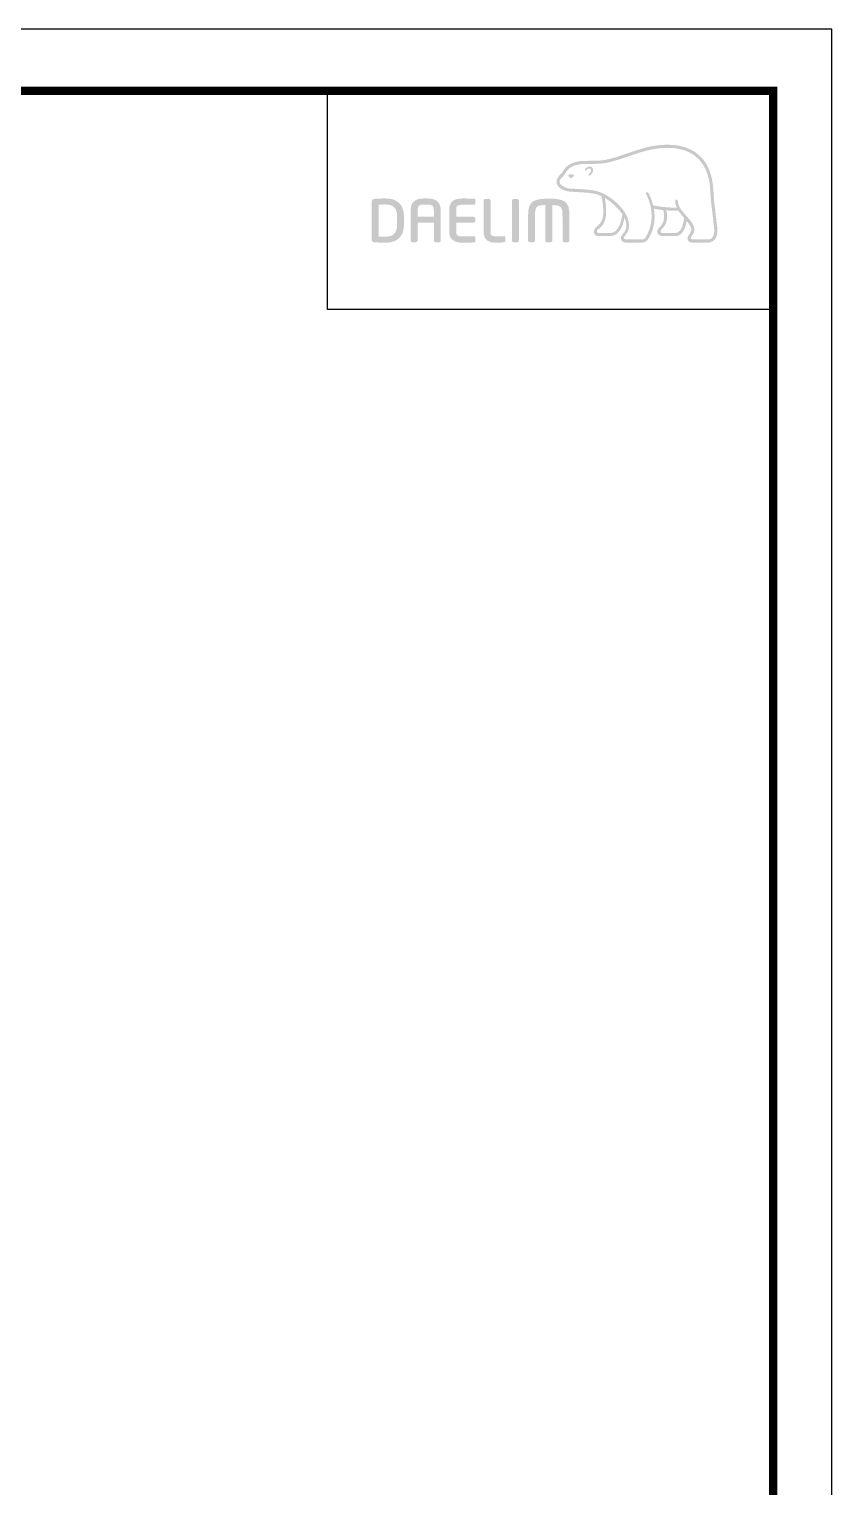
# Model space of a CAD drawing. Extents: x 2340 to 3468, y 0 to 827.
# Drawn here: x 3218.7 to 3468, y 374 to 826.8 of the extents above; entities that cross this region are included whole.
import ezdxf

# ---------------------------------------------------------------- set-up
doc = ezdxf.new("R2010")
doc.units = 0
doc.header["$LTSCALE"] = 3
doc.header["$MEASUREMENT"] = 0
doc.layers.get('0').update_dxf_attribs({"linetype": 'CONTINUOUS'})

msp = doc.modelspace()

# ---------------------------------------------------------------- hatches: boundary and pattern name
h = msp.add_hatch(color=5)
edge = h.paths.add_edge_path()
edge.add_spline(control_points=[(3427.67, 786.69), (3423.61, 791.24), (3417.3, 791.28), (3412.72, 790.53)], knot_values=[4, 4, 4, 4, 5, 5, 5, 5], degree=3, periodic=0)
edge.add_spline(control_points=[(3412.72, 790.53), (3409.92, 790.07), (3407.22, 789.14), (3404.61, 788.26)], knot_values=[5, 5, 5, 5, 6, 6, 6, 6], degree=3, periodic=0)
edge.add_spline(control_points=[(3404.61, 788.26), (3402.44, 787.51), (3400.18, 786.74), (3397.92, 786.25)], knot_values=[6, 6, 6, 6, 7, 7, 7, 7], degree=3, periodic=0)
edge.add_spline(control_points=[(3397.92, 786.25), (3396.36, 785.92), (3394.38, 785.91), (3392.65, 785.9)], knot_values=[7, 7, 7, 7, 8, 8, 8, 8], degree=3, periodic=0)
edge.add_spline(control_points=[(3392.65, 785.9), (3392.65, 785.9), (3390.99, 785.88), (3390.99, 785.88)], knot_values=[8.00001, 8.00001, 8.00001, 8.00001, 9, 9, 9, 9], degree=3, periodic=0)
edge.add_spline(control_points=[(3390.99, 785.88), (3387.72, 785.8), (3385.49, 784.67), (3384.38, 782.52)], knot_values=[9, 9, 9, 9, 10, 10, 10, 10], degree=3, periodic=0)
edge.add_spline(control_points=[(3384.38, 782.52), (3384.38, 782.52), (3384.32, 782.43), (3384.32, 782.43)], knot_values=[10.00001, 10.00001, 10.00001, 10.00001, 11, 11, 11, 11], degree=3, periodic=0)
edge.add_spline(control_points=[(3384.32, 782.43), (3384.14, 782.12), (3383.9, 781.84), (3383.61, 781.58)], knot_values=[11, 11, 11, 11, 12, 12, 12, 12], degree=3, periodic=0)
edge.add_spline(control_points=[(3383.61, 781.58), (3383.32, 781.28), (3383.01, 780.98), (3382.8, 780.59)], knot_values=[12, 12, 12, 12, 13, 13, 13, 13], degree=3, periodic=0)
edge.add_spline(control_points=[(3382.8, 780.59), (3382.37, 779.86), (3382.34, 779.12), (3382.69, 778.44)], knot_values=[13, 13, 13, 13, 14, 14, 14, 14], degree=3, periodic=0)
edge.add_spline(control_points=[(3382.69, 778.44), (3383.39, 777.12), (3385.36, 776.42), (3386.54, 776.34), (3386.54, 776.34), (3388.3, 776.23), (3388.3, 776.23)], knot_values=[14, 14, 14, 14, 15, 15, 15, 16, 16, 16, 16], degree=3, periodic=0)
edge.add_spline(control_points=[(3388.3, 776.23), (3390.16, 776.12), (3392.49, 775.99), (3393.87, 775.74)], knot_values=[16, 16, 16, 16, 17, 17, 17, 17], degree=3, periodic=0)
edge.add_spline(control_points=[(3393.87, 775.74), (3394.74, 775.58), (3395.59, 775.31), (3396.37, 774.95)], knot_values=[17, 17, 17, 17, 18, 18, 18, 18], degree=3, periodic=0)
edge.add_spline(control_points=[(3396.37, 774.95), (3396.41, 774.87), (3397.1, 772.32), (3396.96, 769.5)], knot_values=[18, 18, 18, 18, 19, 19, 19, 19], degree=3, periodic=0)
edge.add_spline(control_points=[(3396.96, 769.5), (3396.84, 766.94), (3395.7, 766.05), (3394.9, 765.4)], knot_values=[19, 19, 19, 19, 20, 20, 20, 20], degree=3, periodic=0)
edge.add_spline(control_points=[(3394.9, 765.4), (3394.89, 765.38), (3394.1, 764.77), (3394.05, 764.01)], knot_values=[20, 20, 20, 20, 21, 21, 21, 21], degree=3, periodic=0)
edge.add_spline(control_points=[(3394.05, 764.01), (3394.01, 763.6), (3394.12, 763.23), (3394.37, 762.97)], knot_values=[21, 21, 21, 21, 22, 22, 22, 22], degree=3, periodic=0)
edge.add_spline(control_points=[(3394.37, 762.97), (3394.64, 762.68), (3395.04, 762.54), (3395.57, 762.54), (3395.57, 762.54), (3399.11, 762.54), (3399.11, 762.54)], knot_values=[22, 22, 22, 22, 23, 23, 23, 24, 24, 24, 24], degree=3, periodic=0)
edge.add_spline(control_points=[(3399.11, 762.54), (3402.01, 762.54), (3403.24, 765.93), (3403.55, 768.3)], knot_values=[24, 24, 24, 24, 25, 25, 25, 25], degree=3, periodic=0)
edge.add_spline(control_points=[(3403.55, 768.3), (3404.41, 766.6), (3404.39, 764.68), (3403.3, 763.47)], knot_values=[25, 25, 25, 25, 26, 26, 26, 26], degree=3, periodic=0)
edge.add_spline(control_points=[(3403.3, 763.47), (3403.3, 763.47), (3402.35, 762.59), (3402.46, 761.75)], knot_values=[26.00001, 26.00001, 26.00001, 26.00001, 27, 27, 27, 27], degree=3, periodic=0)
edge.add_spline(control_points=[(3402.46, 761.75), (3402.55, 760.87), (3403.28, 760.51), (3403.88, 760.51), (3403.88, 760.51), (3408.93, 760.51), (3408.93, 760.51)], knot_values=[27, 27, 27, 27, 28, 28, 28, 29, 29, 29, 29], degree=3, periodic=0)
edge.add_spline(control_points=[(3408.93, 760.51), (3409.82, 760.51), (3410.53, 760.92), (3411, 761.69)], knot_values=[29, 29, 29, 29, 30, 30, 30, 30], degree=3, periodic=0)
edge.add_spline(control_points=[(3411, 761.69), (3413.06, 765.08), (3413.16, 768.43), (3412.72, 771.03)], knot_values=[30, 30, 30, 30, 31, 31, 31, 31], degree=3, periodic=0)
edge.add_spline(control_points=[(3412.72, 771.03), (3413.33, 770.91), (3414.36, 770.72), (3415.61, 770.59)], knot_values=[31, 31, 31, 31, 32, 32, 32, 32], degree=3, periodic=0)
edge.add_spline(control_points=[(3415.61, 770.59), (3415.69, 770.23), (3415.83, 769.44), (3415.83, 769.44)], knot_values=[32, 32, 32, 32, 33, 33, 33, 33], degree=3, periodic=0)
edge.add_spline(control_points=[(3415.83, 769.44), (3415.86, 769.13), (3415.86, 768.86), (3415.86, 768.61)], knot_values=[33, 33, 33, 33, 34, 34, 34, 34], degree=3, periodic=0)
edge.add_spline(control_points=[(3415.86, 768.61), (3415.86, 766.65), (3414.99, 765.81), (3414.51, 765.33)], knot_values=[34, 34, 34, 34, 35, 35, 35, 35], degree=3, periodic=0)
edge.add_spline(control_points=[(3414.51, 765.33), (3414.49, 765.33), (3413.83, 764.65), (3413.75, 764.09)], knot_values=[35, 35, 35, 35, 36, 36, 36, 36], degree=3, periodic=0)
edge.add_spline(control_points=[(3413.75, 764.09), (3413.75, 764.09), (3413.61, 763.5), (3414.12, 762.99)], knot_values=[36.00001, 36.00001, 36.00001, 36.00001, 37, 37, 37, 37], degree=3, periodic=0)
edge.add_spline(control_points=[(3414.12, 762.99), (3414.4, 762.69), (3414.85, 762.54), (3415.44, 762.54), (3415.44, 762.54), (3419.36, 762.54), (3419.36, 762.54)], knot_values=[37, 37, 37, 37, 38, 38, 38, 39, 39, 39, 39], degree=3, periodic=0)
edge.add_spline(control_points=[(3419.36, 762.54), (3421.86, 762.54), (3422.63, 765.63), (3422.88, 767.22)], knot_values=[39, 39, 39, 39, 40, 40, 40, 40], degree=3, periodic=0)
edge.add_spline(control_points=[(3422.88, 767.22), (3423.33, 766.66), (3423.84, 765.98), (3424.14, 765.33)], knot_values=[40, 40, 40, 40, 41, 41, 41, 41], degree=3, periodic=0)
edge.add_spline(control_points=[(3424.14, 765.33), (3424.35, 764.89), (3424.38, 764.4), (3424.23, 763.94)], knot_values=[41, 41, 41, 41, 42, 42, 42, 42], degree=3, periodic=0)
edge.add_spline(control_points=[(3424.23, 763.94), (3423.97, 763.11), (3422.92, 762.51), (3423.14, 761.51)], knot_values=[42, 42, 42, 42, 43, 43, 43, 43], degree=3, periodic=0)
edge.add_spline(control_points=[(3423.14, 761.51), (3423.32, 760.75), (3423.96, 760.51), (3424.63, 760.51), (3424.63, 760.51), (3429.65, 760.51), (3429.65, 760.51)], knot_values=[43, 43, 43, 43, 44, 44, 44, 45, 45, 45, 45], degree=3, periodic=0)
edge.add_spline(control_points=[(3429.65, 760.51), (3429.69, 760.51), (3430.7, 760.5), (3431.5, 761.36)], knot_values=[45, 45, 45, 45, 46, 46, 46, 46], degree=3, periodic=0)
edge.add_spline(control_points=[(3431.5, 761.36), (3432.26, 762.17), (3432.55, 763.38), (3432.38, 765.07)], knot_values=[46, 46, 46, 46, 47, 47, 47, 47], degree=3, periodic=0)
edge.add_spline(control_points=[(3432.38, 765.07), (3432.38, 765.07), (3431.62, 771.64), (3431.62, 771.64)], knot_values=[0, 0, 0, 0, 1, 1, 1, 1], degree=3, periodic=0)
edge.add_spline(control_points=[(3431.62, 771.64), (3431.34, 773.55), (3431.3, 774.58), (3431.25, 775.59), (3431.25, 775.59), (3431.06, 778.19), (3431.06, 778.19)], knot_values=[1, 1, 1, 1, 2, 2, 2, 3, 3, 3, 3], degree=3, periodic=0)
edge.add_spline(control_points=[(3431.06, 778.19), (3430.68, 781.73), (3429.53, 784.6), (3427.67, 786.69)], knot_values=[3, 3, 3, 3, 4, 4, 4, 4], degree=3, periodic=0)
edge = h.paths.add_edge_path(flags=16)
edge.add_spline(control_points=[(3398.13, 785.31), (3400.45, 785.81), (3402.73, 786.59), (3404.93, 787.34)], knot_values=[31, 31, 31, 31, 32, 32, 32, 32], degree=3, periodic=0)
edge.add_spline(control_points=[(3404.93, 787.34), (3407.49, 788.22), (3410.16, 789.13), (3412.88, 789.59)], knot_values=[32, 32, 32, 32, 33, 33, 33, 33], degree=3, periodic=0)
edge.add_spline(control_points=[(3412.88, 789.59), (3417.23, 790.3), (3423.19, 790.26), (3426.93, 786.06)], knot_values=[33, 33, 33, 33, 34, 34, 34, 34], degree=3, periodic=0)
edge.add_spline(control_points=[(3426.93, 786.06), (3428.67, 784.11), (3429.74, 781.42), (3430.1, 778.09), (3430.1, 778.09), (3430.28, 775.55), (3430.28, 775.55)], knot_values=[34, 34, 34, 34, 35, 35, 35, 36, 36, 36, 36], degree=3, periodic=0)
edge.add_spline(control_points=[(3430.28, 775.55), (3430.33, 774.52), (3430.39, 773.46), (3430.66, 771.51), (3430.66, 771.51), (3431.41, 764.96), (3431.41, 764.96)], knot_values=[36, 36, 36, 36, 37, 37, 37, 38, 38, 38, 38], degree=3, periodic=0)
edge.add_spline(control_points=[(3431.41, 764.96), (3431.54, 763.6), (3431.33, 762.62), (3430.81, 762.03)], knot_values=[38, 38, 38, 38, 39, 39, 39, 39], degree=3, periodic=0)
edge.add_spline(control_points=[(3430.81, 762.03), (3430.32, 761.48), (3429.69, 761.47), (3429.65, 761.47), (3429.65, 761.47), (3424.71, 761.47), (3424.71, 761.47)], knot_values=[0, 0, 0, 0, 1, 1, 1, 2, 2, 2, 2], degree=3, periodic=0)
edge.add_spline(control_points=[(3424.71, 761.47), (3424.41, 761.47), (3424.17, 761.6), (3424.17, 761.96)], knot_values=[2, 2, 2, 2, 3, 3, 3, 3], degree=3, periodic=0)
edge.add_spline(control_points=[(3424.17, 761.96), (3424.17, 762.47), (3424.83, 762.9), (3425.08, 763.56)], knot_values=[3, 3, 3, 3, 4, 4, 4, 4], degree=3, periodic=0)
edge.add_spline(control_points=[(3425.08, 763.56), (3425.36, 764.28), (3425.33, 765.05), (3425.02, 765.74)], knot_values=[4, 4, 4, 4, 5, 5, 5, 5], degree=3, periodic=0)
edge.add_spline(control_points=[(3425.02, 765.74), (3424.42, 766.98), (3423.55, 767.97), (3422.71, 768.91)], knot_values=[5, 5, 5, 5, 6, 6, 6, 6], degree=3, periodic=0)
edge.add_spline(control_points=[(3422.71, 768.91), (3421.5, 770.26), (3420.22, 771.55), (3420.14, 773.4)], knot_values=[6, 6, 6, 6, 7, 7, 7, 7], degree=3, periodic=0)
edge.add_spline(control_points=[(3420.14, 773.4), (3420.11, 773.67), (3420, 773.93), (3419.73, 773.92)], knot_values=[7, 7, 7, 7, 8, 8, 8, 8], degree=3, periodic=0)
edge.add_spline(control_points=[(3419.73, 773.92), (3419.47, 773.91), (3419.29, 773.67), (3419.3, 773.33)], knot_values=[8, 8, 8, 8, 9, 9, 9, 9], degree=3, periodic=0)
edge.add_spline(control_points=[(3419.3, 773.33), (3419.36, 772.62), (3419.54, 771.98), (3419.78, 771.39)], knot_values=[9, 9, 9, 9, 10, 10, 10, 10], degree=3, periodic=0)
edge.add_spline(control_points=[(3419.78, 771.39), (3416.53, 771.25), (3413.27, 771.9), (3412.48, 772.06)], knot_values=[10, 10, 10, 10, 11, 11, 11, 11], degree=3, periodic=0)
edge.add_spline(control_points=[(3412.48, 772.06), (3411.91, 774.39), (3410.98, 775.9), (3410.97, 775.93)], knot_values=[11, 11, 11, 11, 12, 12, 12, 12], degree=3, periodic=0)
edge.add_spline(control_points=[(3410.97, 775.93), (3410.82, 776.16), (3410.57, 776.24), (3410.39, 776.13)], knot_values=[12, 12, 12, 12, 13, 13, 13, 13], degree=3, periodic=0)
edge.add_spline(control_points=[(3410.39, 776.13), (3410.2, 776.01), (3410.16, 775.74), (3410.3, 775.51)], knot_values=[13, 13, 13, 13, 14, 14, 14, 14], degree=3, periodic=0)
edge.add_spline(control_points=[(3410.3, 775.51), (3410.34, 775.44), (3414.21, 768.86), (3410.17, 762.18)], knot_values=[14, 14, 14, 14, 15, 15, 15, 15], degree=3, periodic=0)
edge.add_spline(control_points=[(3410.17, 762.18), (3409.89, 761.7), (3409.48, 761.47), (3408.93, 761.47), (3408.93, 761.47), (3403.9, 761.47), (3403.9, 761.47)], knot_values=[15, 15, 15, 15, 16, 16, 16, 17, 17, 17, 17], degree=3, periodic=0)
edge.add_spline(control_points=[(3403.9, 761.47), (3403.7, 761.47), (3403.39, 761.62), (3403.39, 761.96)], knot_values=[17, 17, 17, 17, 18, 18, 18, 18], degree=3, periodic=0)
edge.add_spline(control_points=[(3403.39, 761.96), (3403.39, 762.31), (3403.88, 762.83), (3403.88, 762.83)], knot_values=[18, 18, 18, 18, 19, 19, 19, 19], degree=3, periodic=0)
edge.add_spline(control_points=[(3403.88, 762.83), (3405.89, 765.08), (3404.88, 768.6), (3402.93, 770.93)], knot_values=[19, 19, 19, 19, 20, 20, 20, 20], degree=3, periodic=0)
edge.add_spline(control_points=[(3402.93, 770.93), (3401.04, 773.17), (3397.96, 775.99), (3394.03, 776.69)], knot_values=[20, 20, 20, 20, 21, 21, 21, 21], degree=3, periodic=0)
edge.add_spline(control_points=[(3394.03, 776.69), (3392.61, 776.94), (3390.25, 777.08), (3388.35, 777.19), (3388.35, 777.19), (3386.61, 777.29), (3386.61, 777.29)], knot_values=[21, 21, 21, 21, 22, 22, 22, 23, 23, 23, 23], degree=3, periodic=0)
edge.add_spline(control_points=[(3386.61, 777.29), (3385.65, 777.37), (3384.06, 777.95), (3383.55, 778.88)], knot_values=[23, 23, 23, 23, 24, 24, 24, 24], degree=3, periodic=0)
edge.add_spline(control_points=[(3383.55, 778.88), (3383.34, 779.27), (3383.37, 779.67), (3383.65, 780.11)], knot_values=[24, 24, 24, 24, 25, 25, 25, 25], degree=3, periodic=0)
edge.add_spline(control_points=[(3383.65, 780.11), (3383.8, 780.39), (3384.06, 780.64), (3384.31, 780.9)], knot_values=[25, 25, 25, 25, 26, 26, 26, 26], degree=3, periodic=0)
edge.add_spline(control_points=[(3384.31, 780.9), (3384.61, 781.21), (3384.92, 781.53), (3385.16, 781.95)], knot_values=[26, 26, 26, 26, 27, 27, 27, 27], degree=3, periodic=0)
edge.add_spline(control_points=[(3385.16, 781.95), (3385.16, 781.95), (3385.24, 782.08), (3385.24, 782.08)], knot_values=[27.00001, 27.00001, 27.00001, 27.00001, 28, 28, 28, 28], degree=3, periodic=0)
edge.add_spline(control_points=[(3385.24, 782.08), (3386.2, 783.89), (3388.12, 784.84), (3391.02, 784.92)], knot_values=[28, 28, 28, 28, 29, 29, 29, 29], degree=3, periodic=0)
edge.add_spline(control_points=[(3391.02, 784.92), (3391.02, 784.92), (3392.65, 784.94), (3392.65, 784.94)], knot_values=[29.00001, 29.00001, 29.00001, 29.00001, 30, 30, 30, 30], degree=3, periodic=0)
edge.add_spline(control_points=[(3392.65, 784.94), (3394.42, 784.95), (3396.46, 784.95), (3398.13, 785.31)], knot_values=[30, 30, 30, 30, 31, 31, 31, 31], degree=3, periodic=0)
edge = h.paths.add_edge_path(flags=0)
edge.add_spline(control_points=[(3393.35, 783.96), (3393.68, 783.7), (3393.9, 783.33), (3393.84, 782.88)], knot_values=[8, 8, 8, 8, 9, 9, 9, 9], degree=3, periodic=0)
edge.add_spline(control_points=[(3393.84, 782.88), (3393.78, 782.23), (3393.22, 781.54), (3392.79, 781.32)], knot_values=[7, 7, 7, 7, 8, 8, 8, 8], degree=3, periodic=0)
edge.add_spline(control_points=[(3392.79, 781.32), (3392.65, 781.27), (3392.46, 781.3), (3392.4, 781.44)], knot_values=[6, 6, 6, 6, 7, 7, 7, 7], degree=3, periodic=0)
edge.add_spline(control_points=[(3392.4, 781.44), (3392.33, 781.59), (3392.42, 781.77), (3392.56, 781.86)], knot_values=[5, 5, 5, 5, 6, 6, 6, 6], degree=3, periodic=0)
edge.add_spline(control_points=[(3392.56, 781.86), (3392.79, 782), (3393.15, 782.47), (3393.19, 782.87)], knot_values=[4, 4, 4, 4, 5, 5, 5, 5], degree=3, periodic=0)
edge.add_spline(control_points=[(3393.19, 782.87), (3393.22, 783.11), (3393.15, 783.3), (3392.95, 783.44)], knot_values=[3, 3, 3, 3, 4, 4, 4, 4], degree=3, periodic=0)
edge.add_spline(control_points=[(3392.95, 783.44), (3392.43, 783.81), (3391.83, 783.09), (3391.77, 783.04)], knot_values=[2, 2, 2, 2, 3, 3, 3, 3], degree=3, periodic=0)
edge.add_spline(control_points=[(3391.77, 783.04), (3391.66, 782.92), (3391.47, 782.88), (3391.36, 782.99)], knot_values=[1, 1, 1, 1, 2, 2, 2, 2], degree=3, periodic=0)
edge.add_spline(control_points=[(3391.36, 782.99), (3391.23, 783.09), (3391.25, 783.29), (3391.36, 783.42)], knot_values=[0, 0, 0, 0, 1, 1, 1, 1], degree=3, periodic=0)
edge.add_spline(control_points=[(3391.36, 783.42), (3391.68, 783.76), (3392.56, 784.5), (3393.35, 783.96)], knot_values=[9, 9, 9, 9, 10, 10, 10, 10], degree=3, periodic=0)
edge = h.paths.add_edge_path(flags=16)
edge.add_spline(control_points=[(3397.86, 769.46), (3397.96, 771.49), (3397.66, 773.36), (3397.44, 774.39), (3397.44, 774.39), (3400.6, 772.58), (3402.91, 769.34)], knot_values=[5, 5, 5, 5, 6, 6, 6, 7, 7, 7, 7], degree=3, periodic=0)
edge.add_spline(control_points=[(3402.91, 769.34), (3402.73, 767.97), (3401.96, 763.44), (3399.11, 763.44), (3399.11, 763.44), (3395.57, 763.44), (3395.57, 763.44)], knot_values=[0, 0, 0, 0, 1, 1, 1, 2, 2, 2, 2], degree=3, periodic=0)
edge.add_spline(control_points=[(3395.57, 763.44), (3395.3, 763.44), (3395, 763.66), (3395, 764)], knot_values=[2, 2, 2, 2, 3, 3, 3, 3], degree=3, periodic=0)
edge.add_spline(control_points=[(3395, 764), (3395, 764.34), (3395.44, 764.68), (3395.48, 764.69)], knot_values=[3, 3, 3, 3, 4, 4, 4, 4], degree=3, periodic=0)
edge.add_spline(control_points=[(3395.48, 764.69), (3396.37, 765.4), (3397.72, 766.49), (3397.86, 769.46)], knot_values=[4, 4, 4, 4, 5, 5, 5, 5], degree=3, periodic=0)
edge = h.paths.add_edge_path(flags=0)
edge.add_spline(control_points=[(3387.92, 781.53), (3387.92, 781.53), (3388.03, 781.47), (3387.87, 781.28)], knot_values=[1.00001, 1.00001, 1.00001, 1.00001, 2, 2, 2, 2], degree=3, periodic=0)
edge.add_spline(control_points=[(3387.87, 781.28), (3387.44, 780.68), (3387.01, 780.55), (3387.01, 780.55)], knot_values=[2, 2, 2, 2, 2.99999, 2.99999, 2.99999, 2.99999], degree=3, periodic=0)
edge.add_spline(control_points=[(3387.01, 780.55), (3387.01, 780.55), (3386.69, 780.43), (3386.51, 780.65)], knot_values=[3.00001, 3.00001, 3.00001, 3.00001, 4, 4, 4, 4], degree=3, periodic=0)
edge.add_spline(control_points=[(3386.51, 780.65), (3386.15, 781.08), (3386.13, 781.32), (3386.13, 781.32), (3386.13, 781.32), (3386.1, 781.5), (3386.28, 781.54)], knot_values=[4, 4, 4, 4, 5, 5, 5, 6, 6, 6, 6], degree=3, periodic=0)
edge.add_spline(control_points=[(3387.92, 781.53), (3387.01, 781.88), (3386.28, 781.54), (3386.28, 781.54)], knot_values=[0.00001, 0.00001, 0.00001, 0.00001, 1, 1, 1, 1], degree=3, periodic=0)
edge = h.paths.add_edge_path(flags=16)
edge.add_spline(control_points=[(3416.58, 770.51), (3417.69, 770.43), (3419.08, 770.38), (3420.27, 770.45)], knot_values=[6, 6, 6, 6, 7, 7, 7, 7], degree=3, periodic=0)
edge.add_spline(control_points=[(3420.27, 770.45), (3420.72, 769.74), (3421.48, 768.85), (3422.06, 768.17)], knot_values=[7, 7, 7, 7, 8, 8, 8, 8], degree=3, periodic=0)
edge.add_spline(control_points=[(3422.06, 768.17), (3422.05, 768.12), (3421.74, 763.44), (3419.36, 763.44)], knot_values=[9, 9, 9, 9, 10, 10, 10, 10], degree=3, periodic=0)
edge.add_spline(control_points=[(3419.36, 763.44), (3419.36, 763.44), (3415.33, 763.44), (3415.33, 763.44)], knot_values=[0, 0, 0, 0, 1, 1, 1, 1], degree=3, periodic=0)
edge.add_spline(control_points=[(3415.33, 763.44), (3415.01, 763.44), (3414.78, 763.69), (3414.78, 764)], knot_values=[1, 1, 1, 1, 2, 2, 2, 2], degree=3, periodic=0)
edge.add_spline(control_points=[(3414.78, 764), (3414.78, 764.3), (3415.11, 764.67), (3415.14, 764.68)], knot_values=[2, 2, 2, 2, 3, 3, 3, 3], degree=3, periodic=0)
edge.add_spline(control_points=[(3415.14, 764.68), (3415.97, 765.48), (3416.8, 766.56), (3416.8, 768.59)], knot_values=[3, 3, 3, 3, 4, 4, 4, 4], degree=3, periodic=0)
edge.add_spline(control_points=[(3416.8, 768.59), (3416.8, 768.88), (3416.78, 769.2), (3416.74, 769.53)], knot_values=[4, 4, 4, 4, 5, 5, 5, 5], degree=3, periodic=0)
edge.add_spline(control_points=[(3416.74, 769.53), (3416.74, 769.53), (3416.63, 770.12), (3416.58, 770.51)], knot_values=[5.00001, 5.00001, 5.00001, 5.00001, 6, 6, 6, 6], degree=3, periodic=0)
h = msp.add_hatch(color=5)
edge = h.paths.add_edge_path()
edge.add_spline(control_points=[(3335.09, 768.53), (3335.09, 772.24), (3333.11, 774.21), (3329.36, 774.21)], knot_values=[7, 7, 7, 7, 8, 8, 8, 8], degree=3, periodic=0)
edge.add_spline(control_points=[(3329.36, 774.21), (3327.99, 774.21), (3326.25, 774.13), (3325.69, 774.03)], knot_values=[0, 0, 0, 0, 1, 1, 1, 1], degree=3, periodic=0)
edge.add_spline(control_points=[(3325.69, 774.03), (3325.34, 773.97), (3325.1, 773.71), (3325.1, 773.35), (3325.1, 773.35), (3325.1, 761.33), (3325.1, 761.33)], knot_values=[1, 1, 1, 1, 2, 2, 2, 3, 3, 3, 3], degree=3, periodic=0)
edge.add_spline(control_points=[(3325.1, 761.33), (3325.1, 760.96), (3325.34, 760.71), (3325.71, 760.63)], knot_values=[3, 3, 3, 3, 4, 4, 4, 4], degree=3, periodic=0)
edge.add_spline(control_points=[(3325.71, 760.63), (3326.25, 760.56), (3327.98, 760.47), (3329.36, 760.47)], knot_values=[4, 4, 4, 4, 5, 5, 5, 5], degree=3, periodic=0)
edge.add_spline(control_points=[(3329.36, 760.47), (3333.11, 760.47), (3335.09, 762.43), (3335.09, 766.15), (3335.09, 766.15), (3335.09, 768.53), (3335.09, 768.53)], knot_values=[5, 5, 5, 5, 6, 6, 6, 7, 7, 7, 7], degree=3, periodic=0)
edge = h.paths.add_edge_path(flags=16)
edge.add_spline(control_points=[(3329.35, 772.35), (3331.85, 772.35), (3332.96, 771.17), (3332.96, 768.53), (3332.96, 768.53), (3332.96, 767.93), (3332.96, 767.34)], knot_values=[4, 4, 4, 4, 5, 5, 5, 5.5, 5.5, 5.5, 5.5], degree=3, periodic=0)
edge.add_spline(control_points=[(3332.96, 767.34), (3332.96, 766.75), (3332.96, 766.15), (3332.96, 766.15)], knot_values=[5.5, 5.5, 5.5, 5.5, 6, 6, 6, 6], degree=3, periodic=0)
edge.add_spline(control_points=[(3332.96, 766.15), (3332.96, 763.58), (3331.78, 762.32), (3329.36, 762.32)], knot_values=[0, 0, 0, 0, 1, 1, 1, 1], degree=3, periodic=0)
edge.add_spline(control_points=[(3329.36, 762.32), (3329.36, 762.32), (3327.7, 762.35), (3327.27, 762.36), (3327.27, 762.36), (3327.27, 772.25), (3327.27, 772.25)], knot_values=[1.00001, 1.00001, 1.00001, 1.00001, 2, 2, 2, 3, 3, 3, 3], degree=3, periodic=0)
edge.add_spline(control_points=[(3327.27, 772.25), (3328.14, 772.34), (3329.35, 772.35), (3329.35, 772.35)], knot_values=[3, 3, 3, 3, 4, 4, 4, 4], degree=3, periodic=0)
h = msp.add_hatch(color=5)
edge = h.paths.add_edge_path()
edge.add_spline(control_points=[(3346.5, 770.34), (3346.5, 773.01), (3345.21, 774.21), (3342.34, 774.21)], knot_values=[13, 13, 13, 13, 14, 14, 14, 14], degree=3, periodic=0)
edge.add_spline(control_points=[(3342.34, 774.21), (3342.34, 774.21), (3341.29, 774.21), (3341.29, 774.21)], knot_values=[0.00001, 0.00001, 0.00001, 0.00001, 1, 1, 1, 1], degree=3, periodic=0)
edge.add_spline(control_points=[(3341.29, 774.21), (3338.42, 774.21), (3337.16, 773.01), (3337.16, 770.34), (3337.16, 770.34), (3337.16, 761.17), (3337.16, 761.17)], knot_values=[1, 1, 1, 1, 2, 2, 2, 3, 3, 3, 3], degree=3, periodic=0)
edge.add_spline(control_points=[(3337.16, 761.17), (3337.16, 760.85), (3337.4, 760.59), (3337.73, 760.59)], knot_values=[3, 3, 3, 3, 4, 4, 4, 4], degree=3, periodic=0)
edge.add_spline(control_points=[(3337.73, 760.59), (3337.73, 760.59), (3338.73, 760.59), (3338.73, 760.59)], knot_values=[4.00001, 4.00001, 4.00001, 4.00001, 5, 5, 5, 5], degree=3, periodic=0)
edge.add_spline(control_points=[(3338.73, 760.59), (3339.07, 760.59), (3339.3, 760.9), (3339.3, 761.17), (3339.3, 761.17), (3339.3, 762.49), (3339.3, 763.84)], knot_values=[5, 5, 5, 5, 6, 6, 6, 6.5, 6.5, 6.5, 6.5], degree=3, periodic=0)
edge.add_spline(control_points=[(3339.3, 763.84), (3339.3, 765.18), (3339.3, 766.56), (3339.3, 766.66), (3339.3, 766.66), (3344.36, 766.66), (3344.36, 766.66)], knot_values=[6.5, 6.5, 6.5, 6.5, 7, 7, 7, 8, 8, 8, 8], degree=3, periodic=0)
edge.add_spline(control_points=[(3344.36, 766.66), (3344.36, 766.45), (3344.36, 761.17), (3344.36, 761.17)], knot_values=[8, 8, 8, 8, 9, 9, 9, 9], degree=3, periodic=0)
edge.add_spline(control_points=[(3344.36, 761.17), (3344.36, 760.84), (3344.61, 760.59), (3344.92, 760.59)], knot_values=[9, 9, 9, 9, 10, 10, 10, 10], degree=3, periodic=0)
edge.add_spline(control_points=[(3344.92, 760.59), (3344.92, 760.59), (3345.93, 760.59), (3345.93, 760.59)], knot_values=[10.00001, 10.00001, 10.00001, 10.00001, 11, 11, 11, 11], degree=3, periodic=0)
edge.add_spline(control_points=[(3345.93, 760.59), (3346.26, 760.59), (3346.5, 760.91), (3346.5, 761.17), (3346.5, 761.17), (3346.5, 770.34), (3346.5, 770.34)], knot_values=[11, 11, 11, 11, 12, 12, 12, 13, 13, 13, 13], degree=3, periodic=0)
edge = h.paths.add_edge_path(flags=16)
edge.add_spline(control_points=[(3339.3, 770.34), (3339.3, 772.03), (3339.78, 772.31), (3341.29, 772.31)], knot_values=[2, 2, 2, 2, 3, 3, 3, 3], degree=3, periodic=0)
edge.add_spline(control_points=[(3341.29, 772.31), (3341.29, 772.31), (3342.34, 772.31), (3342.34, 772.31)], knot_values=[3.00001, 3.00001, 3.00001, 3.00001, 4, 4, 4, 4], degree=3, periodic=0)
edge.add_spline(control_points=[(3342.34, 772.31), (3343.86, 772.31), (3344.36, 772.03), (3344.36, 770.34)], knot_values=[4, 4, 4, 4, 5, 5, 5, 5], degree=3, periodic=0)
edge.add_spline(control_points=[(3344.36, 770.34), (3344.36, 770.34), (3344.36, 768.71), (3344.36, 768.55)], knot_values=[5.00001, 5.00001, 5.00001, 5.00001, 6, 6, 6, 6], degree=3, periodic=0)
edge.add_spline(control_points=[(3344.36, 768.55), (3344.36, 768.55), (3339.3, 768.55), (3339.3, 768.55)], knot_values=[0, 0, 0, 0, 1, 1, 1, 1], degree=3, periodic=0)
edge.add_spline(control_points=[(3339.3, 768.55), (3339.3, 768.71), (3339.3, 770.34), (3339.3, 770.34)], knot_values=[1, 1, 1, 1, 2, 2, 2, 2], degree=3, periodic=0)
h = msp.add_hatch(color=5)
edge = h.paths.add_edge_path()
edge.add_spline(control_points=[(3351.31, 768.53), (3351.31, 768.7), (3351.31, 770.7), (3351.31, 770.7)], knot_values=[14, 14, 14, 14, 15, 15, 15, 15], degree=3, periodic=0)
edge.add_spline(control_points=[(3351.31, 770.7), (3351.31, 771.72), (3351.31, 772.28), (3353.29, 772.28), (3353.29, 772.28), (3354.28, 772.28), (3355.26, 772.28)], knot_values=[15, 15, 15, 15, 16, 16, 16, 16.5, 16.5, 16.5, 16.5], degree=3, periodic=0)
edge.add_spline(control_points=[(3355.26, 772.28), (3356.25, 772.27), (3357.24, 772.27), (3357.24, 772.27), (3357.24, 772.27), (3357.24, 772.72), (3357.24, 773.17)], knot_values=[16.5, 16.5, 16.5, 16.5, 17, 17, 17, 17.5, 17.5, 17.5, 17.5], degree=3, periodic=0)
edge.add_spline(control_points=[(3357.24, 773.17), (3357.24, 773.61), (3357.24, 774.06), (3357.24, 774.06)], knot_values=[17.5, 17.5, 17.5, 17.5, 18, 18, 18, 18], degree=3, periodic=0)
edge.add_spline(control_points=[(3357.24, 774.06), (3357.24, 774.06), (3356.84, 774.1), (3356.84, 774.1)], knot_values=[18.00001, 18.00001, 18.00001, 18.00001, 19, 19, 19, 19], degree=3, periodic=0)
edge.add_spline(control_points=[(3356.84, 774.1), (3356.04, 774.17), (3354.27, 774.21), (3353.27, 774.21)], knot_values=[19, 19, 19, 19, 20, 20, 20, 20], degree=3, periodic=0)
edge.add_spline(control_points=[(3353.27, 774.21), (3350.49, 774.21), (3349.14, 773.07), (3349.14, 770.7)], knot_values=[20, 20, 20, 20, 21, 21, 21, 21], degree=3, periodic=0)
edge.add_spline(control_points=[(3349.14, 770.7), (3349.14, 770.7), (3349.14, 763.96), (3349.14, 763.96)], knot_values=[0, 0, 0, 0, 1, 1, 1, 1], degree=3, periodic=0)
edge.add_spline(control_points=[(3349.14, 763.96), (3349.14, 761.61), (3350.49, 760.47), (3353.27, 760.47)], knot_values=[1, 1, 1, 1, 2, 2, 2, 2], degree=3, periodic=0)
edge.add_spline(control_points=[(3353.27, 760.47), (3354.5, 760.47), (3356.16, 760.49), (3356.84, 760.56)], knot_values=[2, 2, 2, 2, 3, 3, 3, 3], degree=3, periodic=0)
edge.add_spline(control_points=[(3356.84, 760.56), (3356.84, 760.56), (3357.14, 760.58), (3357.14, 760.58)], knot_values=[3.00001, 3.00001, 3.00001, 3.00001, 3.99999, 3.99999, 3.99999, 3.99999], degree=3, periodic=0)
edge.add_spline(control_points=[(3357.14, 760.58), (3357.14, 760.58), (3357.14, 760.58), (3357.14, 760.58), (3357.14, 760.58), (3357.24, 760.59), (3357.24, 760.59)], knot_values=[3.99999, 3.99999, 3.99999, 3.99999, 4, 4, 4, 4.99999, 4.99999, 4.99999, 4.99999], degree=3, periodic=0)
edge.add_spline(control_points=[(3357.24, 760.59), (3357.24, 760.59), (3357.24, 760.59), (3357.24, 760.59), (3357.24, 760.59), (3357.24, 761.04), (3357.24, 761.49)], knot_values=[4.99999, 4.99999, 4.99999, 4.99999, 5.25, 5.25, 5.25, 5.5, 5.5, 5.5, 5.5], degree=3, periodic=0)
edge.add_spline(control_points=[(3357.24, 761.49), (3357.24, 761.95), (3357.24, 762.4), (3357.24, 762.4), (3357.24, 762.4), (3353.29, 762.4), (3353.29, 762.4)], knot_values=[5.5, 5.5, 5.5, 5.5, 6, 6, 6, 7, 7, 7, 7], degree=3, periodic=0)
edge.add_spline(control_points=[(3353.29, 762.4), (3351.31, 762.4), (3351.31, 762.95), (3351.31, 763.96), (3351.31, 763.96), (3351.31, 766.47), (3351.31, 766.67)], knot_values=[7, 7, 7, 7, 8, 8, 8, 9, 9, 9, 9], degree=3, periodic=0)
edge.add_spline(control_points=[(3351.31, 766.67), (3351.5, 766.67), (3356.64, 766.67), (3356.64, 766.67)], knot_values=[9, 9, 9, 9, 10, 10, 10, 10], degree=3, periodic=0)
edge.add_spline(control_points=[(3356.64, 766.67), (3356.95, 766.67), (3357.24, 766.92), (3357.24, 767.25)], knot_values=[10, 10, 10, 10, 11, 11, 11, 11], degree=3, periodic=0)
edge.add_spline(control_points=[(3357.24, 767.25), (3357.24, 767.25), (3357.24, 767.92), (3357.24, 767.92)], knot_values=[11.00001, 11.00001, 11.00001, 11.00001, 12, 12, 12, 12], degree=3, periodic=0)
edge.add_spline(control_points=[(3357.24, 767.92), (3357.24, 768.25), (3356.95, 768.53), (3356.64, 768.53), (3356.64, 768.53), (3351.5, 768.53), (3351.31, 768.53)], knot_values=[12, 12, 12, 12, 13, 13, 13, 14, 14, 14, 14], degree=3, periodic=0)
h = msp.add_hatch(color=5)
edge = h.paths.add_edge_path()
edge.add_spline(control_points=[(3363.81, 762.4), (3361.96, 762.4), (3361.96, 763.1), (3361.96, 763.77), (3361.96, 763.77), (3361.96, 773.48), (3361.96, 773.48)], knot_values=[9, 9, 9, 9, 10, 10, 10, 11, 11, 11, 11], degree=3, periodic=0)
edge.add_spline(control_points=[(3361.96, 773.48), (3361.96, 773.81), (3361.69, 774.09), (3361.36, 774.09)], knot_values=[11, 11, 11, 11, 12, 12, 12, 12], degree=3, periodic=0)
edge.add_spline(control_points=[(3361.36, 774.09), (3361.36, 774.09), (3360.44, 774.09), (3360.44, 774.09)], knot_values=[12.00001, 12.00001, 12.00001, 12.00001, 12.99999, 12.99999, 12.99999, 12.99999], degree=3, periodic=0)
edge.add_spline(control_points=[(3360.44, 774.09), (3360.1, 774.09), (3359.81, 773.81), (3359.81, 773.48), (3359.81, 773.48), (3359.81, 763.96), (3359.81, 763.96)], knot_values=[0, 0, 0, 0, 1, 1, 1, 2, 2, 2, 2], degree=3, periodic=0)
edge.add_spline(control_points=[(3359.81, 763.96), (3359.81, 760.86), (3361.95, 760.47), (3363.79, 760.47)], knot_values=[2, 2, 2, 2, 3, 3, 3, 3], degree=3, periodic=0)
edge.add_spline(control_points=[(3363.79, 760.47), (3365.14, 760.47), (3365.47, 760.52), (3365.89, 760.59)], knot_values=[3, 3, 3, 3, 4, 4, 4, 4], degree=3, periodic=0)
edge.add_spline(control_points=[(3365.89, 760.59), (3365.89, 760.59), (3366.12, 760.62), (3366.12, 760.62)], knot_values=[4.00001, 4.00001, 4.00001, 4.00001, 4.99999, 4.99999, 4.99999, 4.99999], degree=3, periodic=0)
edge.add_spline(control_points=[(3366.12, 760.62), (3366.12, 760.62), (3366.12, 760.62), (3366.12, 760.62), (3366.12, 760.62), (3366.42, 760.67), (3366.42, 760.67)], knot_values=[4.99999, 4.99999, 4.99999, 4.99999, 5.499995, 5.499995, 5.499995, 5.99999, 5.99999, 5.99999, 5.99999], degree=3, periodic=0)
edge.add_spline(control_points=[(3366.42, 760.67), (3366.42, 760.67), (3366.42, 760.67), (3366.42, 760.67), (3366.42, 760.67), (3366.53, 760.69), (3366.53, 760.69)], knot_values=[5.99999, 5.99999, 5.99999, 5.99999, 6.499995, 6.499995, 6.499995, 6.99999, 6.99999, 6.99999, 6.99999], degree=3, periodic=0)
edge.add_spline(control_points=[(3366.53, 760.69), (3366.53, 760.69), (3366.53, 760.69), (3366.53, 760.69), (3366.53, 760.69), (3366.53, 761.12), (3366.53, 761.54)], knot_values=[6.99999, 6.99999, 6.99999, 6.99999, 7.25, 7.25, 7.25, 7.5, 7.5, 7.5, 7.5], degree=3, periodic=0)
edge.add_spline(control_points=[(3366.53, 761.54), (3366.53, 761.97), (3366.53, 762.4), (3366.53, 762.4), (3366.53, 762.4), (3363.81, 762.4), (3363.81, 762.4)], knot_values=[7.5, 7.5, 7.5, 7.5, 8, 8, 8, 9, 9, 9, 9], degree=3, periodic=0)
h = msp.add_hatch(color=5)
edge = h.paths.add_edge_path()
edge.add_spline(control_points=[(3370.22, 760.59), (3370.57, 760.59), (3370.79, 760.9), (3370.79, 761.17), (3370.79, 761.17), (3370.79, 773.51), (3370.79, 773.51)], knot_values=[4, 4, 4, 4, 5, 5, 5, 6, 6, 6, 6], degree=3, periodic=0)
edge.add_spline(control_points=[(3370.79, 773.51), (3370.79, 773.83), (3370.54, 774.09), (3370.22, 774.09)], knot_values=[6, 6, 6, 6, 7, 7, 7, 7], degree=3, periodic=0)
edge.add_spline(control_points=[(3370.22, 774.09), (3370.22, 774.09), (3369.22, 774.09), (3369.22, 774.09)], knot_values=[7.00001, 7.00001, 7.00001, 7.00001, 7.99999, 7.99999, 7.99999, 7.99999], degree=3, periodic=0)
edge.add_spline(control_points=[(3369.22, 774.09), (3368.86, 774.09), (3368.64, 773.79), (3368.64, 773.51), (3368.64, 773.51), (3368.64, 761.17), (3368.64, 761.17)], knot_values=[0, 0, 0, 0, 1, 1, 1, 2, 2, 2, 2], degree=3, periodic=0)
edge.add_spline(control_points=[(3368.64, 761.17), (3368.64, 760.84), (3368.91, 760.59), (3369.22, 760.59)], knot_values=[2, 2, 2, 2, 3, 3, 3, 3], degree=3, periodic=0)
edge.add_spline(control_points=[(3369.22, 760.59), (3369.22, 760.59), (3370.22, 760.59), (3370.22, 760.59)], knot_values=[3.00001, 3.00001, 3.00001, 3.00001, 4, 4, 4, 4], degree=3, periodic=0)
h = msp.add_hatch(color=5)
edge = h.paths.add_edge_path()
edge.add_spline(control_points=[(3375.78, 768.59), (3375.78, 771.84), (3376.23, 772.15), (3378.98, 772.17)], knot_values=[5, 5, 5, 5, 6, 6, 6, 6], degree=3, periodic=0)
edge.add_spline(control_points=[(3378.98, 772.17), (3378.98, 771.97), (3378.98, 761.17), (3378.98, 761.17)], knot_values=[6, 6, 6, 6, 7, 7, 7, 7], degree=3, periodic=0)
edge.add_spline(control_points=[(3378.98, 761.17), (3378.98, 760.83), (3379.24, 760.59), (3379.56, 760.59)], knot_values=[7, 7, 7, 7, 8, 8, 8, 8], degree=3, periodic=0)
edge.add_spline(control_points=[(3379.56, 760.59), (3379.56, 760.59), (3380.56, 760.59), (3380.56, 760.59)], knot_values=[8.00001, 8.00001, 8.00001, 8.00001, 9, 9, 9, 9], degree=3, periodic=0)
edge.add_spline(control_points=[(3380.56, 760.59), (3380.92, 760.59), (3381.14, 760.9), (3381.14, 761.17), (3381.14, 761.17), (3381.14, 771.93), (3381.14, 772.14)], knot_values=[9, 9, 9, 9, 10, 10, 10, 11, 11, 11, 11], degree=3, periodic=0)
edge.add_spline(control_points=[(3381.14, 772.14), (3382.43, 772.14), (3383.25, 772), (3383.7, 771.55)], knot_values=[11, 11, 11, 11, 12, 12, 12, 12], degree=3, periodic=0)
edge.add_spline(control_points=[(3383.7, 771.55), (3384.24, 771.03), (3384.32, 770.07), (3384.32, 768.59), (3384.32, 768.59), (3384.32, 761.17), (3384.32, 761.17)], knot_values=[12, 12, 12, 12, 13, 13, 13, 14, 14, 14, 14], degree=3, periodic=0)
edge.add_spline(control_points=[(3384.32, 761.17), (3384.32, 760.85), (3384.59, 760.59), (3384.9, 760.59)], knot_values=[14, 14, 14, 14, 15, 15, 15, 15], degree=3, periodic=0)
edge.add_spline(control_points=[(3384.9, 760.59), (3384.9, 760.59), (3385.92, 760.59), (3385.92, 760.59)], knot_values=[15.00001, 15.00001, 15.00001, 15.00001, 16, 16, 16, 16], degree=3, periodic=0)
edge.add_spline(control_points=[(3385.92, 760.59), (3386.25, 760.59), (3386.49, 760.91), (3386.49, 761.17), (3386.49, 761.17), (3386.49, 768.76), (3386.49, 768.76)], knot_values=[16, 16, 16, 16, 17, 17, 17, 18, 18, 18, 18], degree=3, periodic=0)
edge.add_spline(control_points=[(3386.49, 768.76), (3386.49, 773.37), (3384.97, 774.14), (3380.06, 774.14)], knot_values=[18, 18, 18, 18, 19, 19, 19, 19], degree=3, periodic=0)
edge.add_spline(control_points=[(3380.06, 774.14), (3375.16, 774.14), (3373.63, 773.37), (3373.63, 768.76)], knot_values=[19, 19, 19, 19, 20, 20, 20, 20], degree=3, periodic=0)
edge.add_spline(control_points=[(3373.63, 768.76), (3373.63, 768.76), (3373.63, 761.17), (3373.63, 761.17)], knot_values=[0, 0, 0, 0, 1, 1, 1, 1], degree=3, periodic=0)
edge.add_spline(control_points=[(3373.63, 761.17), (3373.63, 760.84), (3373.89, 760.59), (3374.22, 760.59)], knot_values=[1, 1, 1, 1, 2, 2, 2, 2], degree=3, periodic=0)
edge.add_spline(control_points=[(3374.22, 760.59), (3374.22, 760.59), (3375.22, 760.59), (3375.22, 760.59)], knot_values=[2.00001, 2.00001, 2.00001, 2.00001, 3, 3, 3, 3], degree=3, periodic=0)
edge.add_spline(control_points=[(3375.22, 760.59), (3375.58, 760.59), (3375.78, 760.9), (3375.78, 761.17), (3375.78, 761.17), (3375.78, 768.59), (3375.78, 768.59)], knot_values=[3, 3, 3, 3, 4, 4, 4, 5, 5, 5, 5], degree=3, periodic=0)

# ---------------------------------------------------------------- linework, layer by layer
at = {"color": 5, "ltscale": 0.5}
msp.add_line((3311.33, 739.68), (3311.33, 807.6), dxfattribs=at)
at = {"color": 5, "ltscale": 40}
msp.add_line((3449.71, 739.68), (3311.33, 739.68), dxfattribs=at)
at = {"ltscale": 0.5}
msp.add_lwpolyline([(2339.56, 0), (3467.96, 0), (3467.96, 826.8), (2339.56, 826.8)], close=True, dxfattribs=at)
at = {"color": 5, "linetype": 'ByBlock', "lineweight": 200, "const_width": 2.6}
msp.add_lwpolyline([(2357.71, 35.4), (3449.71, 35.4), (3449.71, 807.6), (2357.71, 807.6)], close=True, dxfattribs=at)

doc.saveas('drawing.dxf')
